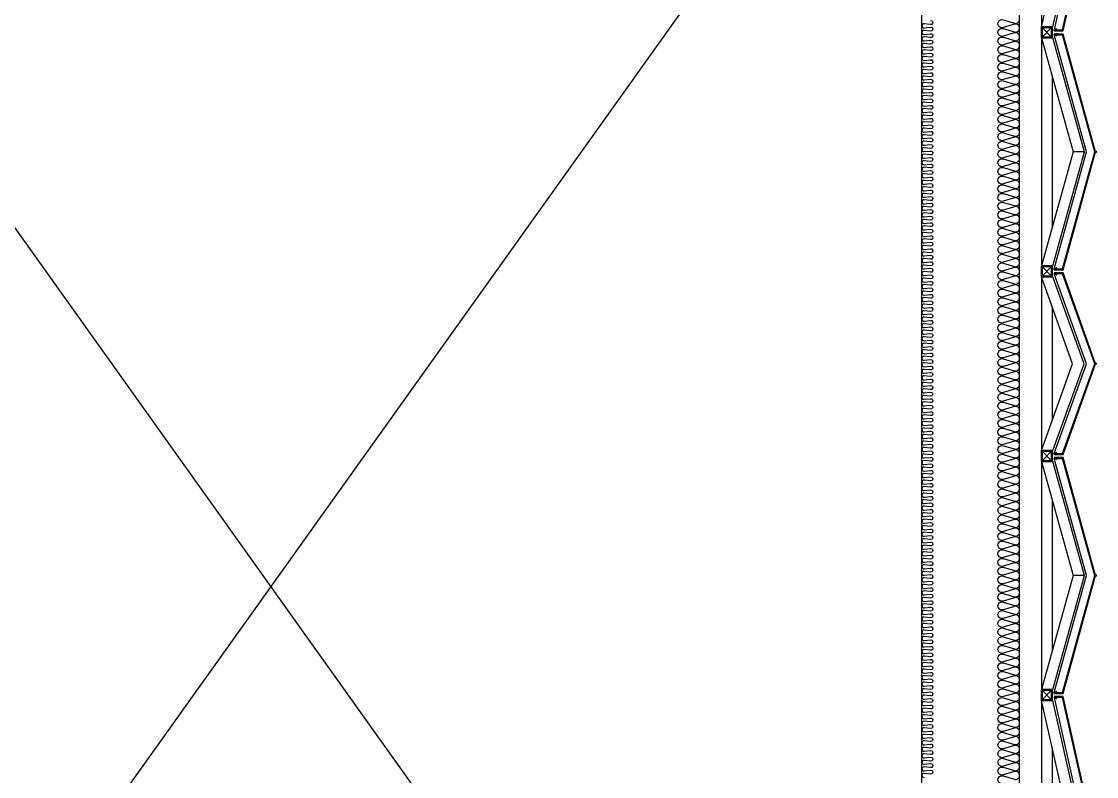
# Model space of a CAD drawing. Header units: millimetres. Extents: x 49154 to 181784, y 28275 to 149577.
# Drawn here: x 172855 to 177808, y 138580 to 142055 of the extents above; entities that cross this region are included whole.
import ezdxf

# ---------------------------------------------------------------- set-up
doc = ezdxf.new("R2010")
doc.units = ezdxf.units.MM
doc.header["$LTSCALE"] = 300
doc.linetypes.add('HID', pattern=[2.8, 1.8, -1])
for name, color, linetype in [('6FIN', 6, 'Continuous'), ('A-OPEN', 1, 'Continuous'), ('A-하지철물', 55, 'Continuous'), ('alucobond', 4, 'Continuous'), ('ISL', 251, 'Continuous'), ('mold', 4, 'Continuous'), ('SHEET', 6, 'Continuous')]:
    doc.layers.add(name, color=color, linetype=linetype)

# ---------------------------------------------------------------- blocks, each defined once
blk = doc.blocks.new('EX-850-1')
at = {"layer": '6FIN', "elevation": 0}
for points in [[(3.2, 204.1), (46.8, 204.1, 0.414214), (50, 207.3), (50, 250.9, 0.414214), (46.8, 254.1), (3.2, 254.1, 0.414214), (0, 250.9), (0, 207.3, 0.414214)], [(896.8, 204.1), (853.2, 204.1, -0.414214), (850, 207.3), (850, 250.9, -0.414214), (853.2, 254.1), (896.8, 254.1, -0.414214), (900, 250.9), (900, 207.3, -0.414214)]]:
    blk.add_lwpolyline(points, format="xyb", close=True, dxfattribs=at)
at = {"layer": 'A-하지철물'}
for p, q in [((850, 254.1), (50, 254.1)), ((710.9, 204.1), (189.1, 204.1))]:
    blk.add_line(p, q, dxfattribs=at)
at = {"layer": 'A-하지철물', "elevation": 0}
for points in [[(49.9, 254.1), (450, 110.3), (850.1, 254.1)], [(50, 204.1), (50, 200.9), (450, 57.2), (850, 200.9), (850, 204.1)]]:
    blk.add_lwpolyline(points, dxfattribs=at)
at = {"layer": 'A-하지철물'}
blk.add_circle((450, 4.1), 4.07, dxfattribs=at)
at = {"layer": 'alucobond', "color": 251, "linetype": 'HID', "ltscale": 10}
for p, q in [((30.2, 185.1), (41.5, 185.1)), ((31.5, 182.4), (31.5, 187.8)), ((31.5, 186.6), (39.5, 186.6)), ((31.5, 183.6), (39.5, 183.6)), ((32, 189.3), (32.5, 189.3)), ((32, 180.9), (32.5, 180.9)), ((32.5, 180.9), (32.5, 189.3)), ((38, 182.7), (38, 187.4)), ((39.5, 182.7), (39.5, 187.4)), ((869.8, 185.1), (858.5, 185.1)), ((860.5, 182.7), (860.5, 187.4)), ((868.5, 186.6), (860.5, 186.6)), ((868.5, 183.6), (860.5, 183.6)), ((862, 182.7), (862, 187.4)), ((867.5, 180.9), (867.5, 189.3)), ((868, 189.3), (867.5, 189.3)), ((868, 180.9), (867.5, 180.9)), ((868.5, 182.4), (868.5, 187.8))]:
    blk.add_line(p, q, dxfattribs=at)
at = {"layer": 'alucobond'}
for p, q in [((32.5, 195.1), (36.5, 195.1)), ((867.5, 195.1), (863.5, 195.1))]:
    blk.add_line(p, q, dxfattribs=at)
at = {"layer": 'alucobond', "color": 251, "linetype": 'HID', "ltscale": 10}
for points in [[(32, 189.3), (31.5, 187.8)], [(32, 180.9), (31.5, 182.4)], [(868, 189.3), (868.5, 187.8)], [(868, 180.9), (868.5, 182.4)]]:
    blk.add_lwpolyline(points, dxfattribs=at)
at = {"layer": 'alucobond', "elevation": 0}
for points in [[(32.5, 195.1), (32.5, 154.1), (450, 4.1), (867.5, 154.1), (867.5, 195.1)], [(36.5, 195.1), (36.5, 156.9), (450, 8.3), (863.5, 156.9), (863.5, 195.1)]]:
    blk.add_lwpolyline(points, dxfattribs=at)
at = {"layer": 'alucobond', "color": 251, "linetype": 'HID', "ltscale": 10, "elevation": 0}
blk.add_lwpolyline([(36.5, 195.1), (450, 46.6), (863.5, 195.1)], dxfattribs=at)
at = {"layer": 'alucobond', "color": 251, "linetype": 'HID', "ltscale": 10}
for points in [[(39.5, 186.6, -0.666667), (39.5, 183.6, -1.5)], [(860.5, 186.6, 0.666667), (860.5, 183.6, 1.5)]]:
    blk.add_lwpolyline(points, format="xyb", dxfattribs=at)
for centre, start, end in [((38.7, 187.4), 0, 180), ((38.7, 182.7), 180, 0), ((861.3, 187.4), 0, 180), ((861.3, 182.7), 180, 0)]:
    blk.add_arc(centre, 0.75, start, end, dxfattribs=at)
at = {"layer": 'mold', "color": 4}
for points in [[(25, 204.1), (25, 202.6)], [(875, 204.1), (875, 202.6)]]:
    blk.add_lwpolyline(points, dxfattribs=at)
at = {"layer": 'SHEET', "color": 8}
for p, q in [((46.8, 250.9), (3.2, 207.3)), ((3.2, 250.9), (46.8, 207.3)), ((853.2, 250.9), (896.8, 207.3)), ((896.8, 250.9), (853.2, 207.3))]:
    blk.add_line(p, q, dxfattribs=at)
at = {"layer": 'SHEET', "color": 8, "elevation": 0}
for points in [[(3.2, 207.3), (46.8, 207.3), (46.8, 250.9), (3.2, 250.9)], [(896.8, 207.3), (853.2, 207.3), (853.2, 250.9), (896.8, 250.9)]]:
    blk.add_lwpolyline(points, close=True, dxfattribs=at)
blk = doc.blocks.new('EX-1100')
at = {"layer": '6FIN', "elevation": 0}
for points in [[(3.2, 204.1), (46.8, 204.1, 0.414214), (50, 207.3), (50, 250.9, 0.414214), (46.8, 254.1), (3.2, 254.1, 0.414214), (0, 250.9), (0, 207.3, 0.414214)], [(1146.8, 204.1), (1103.2, 204.1, -0.414214), (1100, 207.3), (1100, 250.9, -0.414214), (1103.2, 254.1), (1146.8, 254.1, -0.414214), (1150, 250.9), (1150, 207.3, -0.414214)]]:
    blk.add_lwpolyline(points, format="xyb", close=True, dxfattribs=at)
at = {"layer": 'A-하지철물'}
for p, q in [((1100, 254.1), (50, 254.1)), ((923.1, 204.1), (226.9, 204.1)), ((575, 55.9), (575, 107.8))]:
    blk.add_line(p, q, dxfattribs=at)
at = {"layer": 'A-하지철물', "elevation": 0}
blk.add_lwpolyline([(1100, 201.1), (1100, 253), (575, 107.8), (50, 253), (50, 201.1), (575, 55.9)], close=True, dxfattribs=at)
at = {"layer": 'A-하지철물'}
blk.add_circle((575, 4.1), 4.07, dxfattribs=at)
at = {"layer": 'alucobond', "color": 251, "linetype": 'HID', "ltscale": 10}
for p, q in [((30.2, 185.1), (41.5, 185.1)), ((31.5, 182.4), (31.5, 187.8)), ((31.5, 186.6), (39.5, 186.6)), ((31.5, 183.6), (39.5, 183.6)), ((32, 189.3), (32.5, 189.3)), ((32, 180.9), (32.5, 180.9)), ((32.5, 180.9), (32.5, 189.3)), ((38, 182.7), (38, 187.4)), ((39.5, 182.7), (39.5, 187.4)), ((1119.8, 185.1), (1108.5, 185.1)), ((1110.5, 182.7), (1110.5, 187.4)), ((1118.5, 186.6), (1110.5, 186.6)), ((1118.5, 183.6), (1110.5, 183.6)), ((1112, 182.7), (1112, 187.4)), ((1117.5, 180.9), (1117.5, 189.3)), ((1118, 189.3), (1117.5, 189.3)), ((1118, 180.9), (1117.5, 180.9)), ((1118.5, 182.4), (1118.5, 187.8))]:
    blk.add_line(p, q, dxfattribs=at)
at = {"layer": 'alucobond'}
for p, q in [((32.5, 195.1), (36.5, 195.1)), ((1117.5, 195.1), (1113.5, 195.1))]:
    blk.add_line(p, q, dxfattribs=at)
at = {"layer": 'alucobond', "color": 251, "linetype": 'HID', "ltscale": 10, "elevation": 0}
for points in [[(32, 189.3), (31.5, 187.8)], [(32, 180.9), (31.5, 182.4)], [(36.5, 194.5), (575, 45.6), (1113.5, 194.5)], [(1118, 189.3), (1118.5, 187.8)], [(1118, 180.9), (1118.5, 182.4)]]:
    blk.add_lwpolyline(points, dxfattribs=at)
at = {"layer": 'alucobond', "elevation": 0}
for points in [[(32.5, 195.1), (32.5, 154.1), (575, 4.1), (1117.5, 154.1), (1117.5, 195.1)], [(36.5, 195.1), (36.5, 157.1), (575, 8.2), (1113.5, 157.1), (1113.5, 195.1)], [(1113.5, 195.1), (1113.5, 157.2)]]:
    blk.add_lwpolyline(points, dxfattribs=at)
at = {"layer": 'alucobond', "color": 251, "linetype": 'HID', "ltscale": 10, "elevation": 0}
for points in [[(39.5, 186.6, -0.666667), (39.5, 183.6, -1.5)], [(1110.5, 186.6, 0.666667), (1110.5, 183.6, 1.5)]]:
    blk.add_lwpolyline(points, format="xyb", dxfattribs=at)
at = {"layer": 'alucobond', "color": 251, "linetype": 'HID', "ltscale": 10}
for centre, start, end in [((38.7, 187.4), 0, 180), ((38.7, 182.7), 180, 0), ((1111.3, 187.4), 0, 180), ((1111.3, 182.7), 180, 0)]:
    blk.add_arc(centre, 0.75, start, end, dxfattribs=at)
at = {"layer": 'mold', "color": 4, "elevation": 0}
for points in [[(25, 204.1), (25, 202.6)], [(1125, 204.1), (1125, 202.6)]]:
    blk.add_lwpolyline(points, dxfattribs=at)
at = {"layer": 'SHEET', "color": 8}
for p, q in [((46.8, 250.9), (3.2, 207.3)), ((3.2, 250.9), (46.8, 207.3)), ((1103.2, 250.9), (1146.8, 207.3)), ((1146.8, 250.9), (1103.2, 207.3))]:
    blk.add_line(p, q, dxfattribs=at)
at = {"layer": 'SHEET', "color": 8, "elevation": 0}
for points in [[(3.2, 207.3), (46.8, 207.3), (46.8, 250.9), (3.2, 250.9)], [(1146.8, 207.3), (1103.2, 207.3), (1103.2, 250.9), (1146.8, 250.9)]]:
    blk.add_lwpolyline(points, close=True, dxfattribs=at)
blk = doc.blocks.new('EX-1350')
at = {"layer": '6FIN', "elevation": 0}
for points in [[(3.2, 204.1), (46.8, 204.1, 0.414214), (50, 207.3), (50, 250.9, 0.414214), (46.8, 254.1), (3.2, 254.1, 0.414214), (0, 250.9), (0, 207.3, 0.414214)], [(1396.8, 204.1), (1353.2, 204.1, -0.414214), (1350, 207.3), (1350, 250.9, -0.414214), (1353.2, 254.1), (1396.8, 254.1, -0.414214), (1400, 250.9), (1400, 207.3, -0.414214)]]:
    blk.add_lwpolyline(points, format="xyb", close=True, dxfattribs=at)
at = {"layer": 'A-하지철물'}
for p, q in [((1350, 254.1), (50, 254.1)), ((1133.9, 204.1), (266.1, 204.1))]:
    blk.add_line(p, q, dxfattribs=at)
at = {"layer": 'A-하지철물', "elevation": 0}
for points in [[(49.7, 252.7), (700, 106.6), (1350.3, 252.7)], [(50, 254.1), (50, 201.4), (700, 55.3), (1350, 201.4), (1350, 254.1)]]:
    blk.add_lwpolyline(points, dxfattribs=at)
at = {"layer": 'A-하지철물'}
blk.add_circle((700, 4.1), 4.07, dxfattribs=at)
at = {"layer": 'alucobond', "color": 251, "linetype": 'HID', "ltscale": 10}
for p, q in [((30.2, 185.1), (41.5, 185.1)), ((31.5, 182.4), (31.5, 187.8)), ((31.5, 186.6), (39.5, 186.6)), ((31.5, 183.6), (39.5, 183.6)), ((32, 189.3), (32.5, 189.3)), ((32, 180.9), (32.5, 180.9)), ((32.5, 180.9), (32.5, 189.3)), ((38, 182.7), (38, 187.4)), ((39.5, 182.7), (39.5, 187.4)), ((1369.8, 185.1), (1358.5, 185.1)), ((1360.5, 182.7), (1360.5, 187.4)), ((1368.5, 186.6), (1360.5, 186.6)), ((1368.5, 183.6), (1360.5, 183.6)), ((1362, 182.7), (1362, 187.4)), ((1367.5, 180.9), (1367.5, 189.3)), ((1368, 189.3), (1367.5, 189.3)), ((1368, 180.9), (1367.5, 180.9)), ((1368.5, 182.4), (1368.5, 187.8))]:
    blk.add_line(p, q, dxfattribs=at)
at = {"layer": 'alucobond'}
for p, q in [((32.5, 195.1), (36.5, 195.1)), ((1367.5, 195.1), (1363.5, 195.1))]:
    blk.add_line(p, q, dxfattribs=at)
at = {"layer": 'alucobond', "color": 251, "linetype": 'HID', "ltscale": 10, "elevation": 0}
for points in [[(32, 189.3), (31.5, 187.8)], [(32, 180.9), (31.5, 182.4)], [(36.5, 194.2), (700, 45.1), (1363.5, 194.2)], [(1368, 189.3), (1368.5, 187.8)], [(1368, 180.9), (1368.5, 182.4)]]:
    blk.add_lwpolyline(points, dxfattribs=at)
at = {"layer": 'alucobond', "elevation": 0}
for points in [[(32.5, 195.1), (32.5, 154.1), (700, 4.1), (1367.5, 154.1), (1367.5, 195.1)], [(36.5, 195.1), (36.5, 157.3), (700, 8.2), (1363.5, 157.3), (1363.5, 195.1)]]:
    blk.add_lwpolyline(points, dxfattribs=at)
at = {"layer": 'alucobond', "color": 251, "linetype": 'HID', "ltscale": 10, "elevation": 0}
for points in [[(39.5, 186.6, -0.666667), (39.5, 183.6, -1.5)], [(1360.5, 186.6, 0.666667), (1360.5, 183.6, 1.5)]]:
    blk.add_lwpolyline(points, format="xyb", dxfattribs=at)
at = {"layer": 'alucobond', "color": 251, "linetype": 'HID', "ltscale": 10}
for centre, start, end in [((38.7, 187.4), 0, 180), ((38.7, 182.7), 180, 0), ((1361.3, 187.4), 0, 180), ((1361.3, 182.7), 180, 0)]:
    blk.add_arc(centre, 0.75, start, end, dxfattribs=at)
at = {"layer": 'mold', "color": 4, "elevation": 0}
for points in [[(25, 204.1), (25, 202.6)], [(1375, 204.1), (1375, 202.6)]]:
    blk.add_lwpolyline(points, dxfattribs=at)
at = {"layer": 'SHEET', "color": 8}
for p, q in [((46.8, 250.9), (3.2, 207.3)), ((3.2, 250.9), (46.8, 207.3)), ((1353.2, 250.9), (1396.8, 207.3)), ((1396.8, 250.9), (1353.2, 207.3))]:
    blk.add_line(p, q, dxfattribs=at)
at = {"layer": 'SHEET', "color": 8, "elevation": 0}
for points in [[(3.2, 207.3), (46.8, 207.3), (46.8, 250.9), (3.2, 250.9)], [(1396.8, 207.3), (1353.2, 207.3), (1353.2, 250.9), (1396.8, 250.9)]]:
    blk.add_lwpolyline(points, close=True, dxfattribs=at)

msp = doc.modelspace()

# ---------------------------------------------------------------- linework, layer by layer
at = {"layer": 'A-OPEN'}
for p, q in [((177003.6, 135255), (171003.6, 143655)), ((177003.6, 143655), (172253.6, 137005))]:
    msp.add_line(p, q, dxfattribs=at)
at = {"layer": 'ISL', "elevation": 0}
for points in [[(177453.6, 136785), (177453.6, 149105), (169928.6, 149105)], [(177003.6, 136765), (177003.6, 143655), (171003.6, 143655), (171003.6, 136955)]]:
    msp.add_lwpolyline(points, dxfattribs=at)
for points in [[(177043.6, 142059, -1.108889), (177043.6, 142041), (177013.6, 142044, 0.44469), (177003.6, 142035, 0.44469), (177013.6, 142026), (177043.6, 142029, -1.108889), (177043.6, 142011), (177013.6, 142014, 0.44469), (177003.6, 142005, 0.44469), (177013.6, 141996), (177043.6, 141999, -1.108889), (177043.6, 141981), (177013.6, 141984, 0.44469), (177003.6, 141975, 0.44469), (177013.6, 141966), (177043.6, 141969, -1.108889), (177043.6, 141951), (177013.6, 141954, 0.44469), (177003.6, 141945, 0.44469), (177013.6, 141936), (177043.6, 141939, -1.108889), (177043.6, 141921), (177013.6, 141924, 0.44469), (177003.6, 141915, 0.44469), (177013.6, 141906), (177043.6, 141909, -1.108889), (177043.6, 141891), (177013.6, 141894, 0.44469), (177003.6, 141885, 0.44469), (177013.6, 141876), (177043.6, 141879, -1.108889), (177043.6, 141861), (177013.6, 141864, 0.44469), (177003.6, 141855, 0.44469), (177013.6, 141846), (177043.6, 141849, -1.108889), (177043.6, 141831), (177013.6, 141834, 0.44469), (177003.6, 141825, 0.44469), (177013.6, 141816), (177043.6, 141819, -1.108889), (177043.6, 141801), (177013.6, 141804, 0.44469), (177003.6, 141795, 0.44469), (177013.6, 141786), (177043.6, 141789, -1.108889), (177043.6, 141771), (177013.6, 141774, 0.44469), (177003.6, 141765, 0.44469), (177013.6, 141756), (177043.6, 141759, -1.108889), (177043.6, 141741), (177013.6, 141744, 0.44469), (177003.6, 141735, 0.44469), (177013.6, 141726), (177043.6, 141729, -1.108889), (177043.6, 141711), (177013.6, 141714, 0.44469), (177003.6, 141705, 0.44469), (177013.6, 141696), (177043.6, 141699, -1.108889), (177043.6, 141681), (177013.6, 141684, 0.44469), (177003.6, 141675, 0.44469), (177013.6, 141666), (177043.6, 141669, -1.108889), (177043.6, 141651), (177013.6, 141654, 0.44469), (177003.6, 141645, 0.44469), (177013.6, 141636), (177043.6, 141639, -1.108889), (177043.6, 141621), (177013.6, 141624, 0.44469), (177003.6, 141615, 0.44469), (177013.6, 141606), (177043.6, 141609, -1.108889), (177043.6, 141591), (177013.6, 141594, 0.44469), (177003.6, 141585, 0.44469), (177013.6, 141576), (177043.6, 141579, -1.108889), (177043.6, 141561), (177013.6, 141564, 0.44469), (177003.6, 141555, 0.44469), (177013.6, 141546), (177043.6, 141549, -1.108889), (177043.6, 141531), (177013.6, 141534, 0.44469), (177003.6, 141525, 0.44469), (177013.6, 141516), (177043.6, 141519, -1.108889), (177043.6, 141501), (177013.6, 141504, 0.44469), (177003.6, 141495, 0.44469), (177013.6, 141486), (177043.6, 141489, -1.108889), (177043.6, 141471), (177013.6, 141474, 0.44469), (177003.6, 141465, 0.44469), (177013.6, 141456), (177043.6, 141459, -1.108889), (177043.6, 141441), (177013.6, 141444, 0.44469), (177003.6, 141435, 0.44469), (177013.6, 141426), (177043.6, 141429, -1.108889), (177043.6, 141411), (177013.6, 141414, 0.44469), (177003.6, 141405, 0.44469), (177013.6, 141396), (177043.6, 141399, -1.108889), (177043.6, 141381), (177013.6, 141384, 0.44469), (177003.6, 141375, 0.44469), (177013.6, 141366), (177043.6, 141369, -1.108889), (177043.6, 141351), (177013.6, 141354, 0.44469), (177003.6, 141345, 0.44469), (177013.6, 141336), (177043.6, 141339, -1.108889), (177043.6, 141321), (177013.6, 141324, 0.44469), (177003.6, 141315, 0.44469), (177013.6, 141306), (177043.6, 141309, -1.108889), (177043.6, 141291), (177013.6, 141294, 0.44469), (177003.6, 141285, 0.44469), (177013.6, 141276), (177043.6, 141279, -1.108889), (177043.6, 141261), (177013.6, 141264, 0.44469), (177003.6, 141255, 0.44469), (177013.6, 141246), (177043.6, 141249, -1.108889), (177043.6, 141231), (177013.6, 141234, 0.44469), (177003.6, 141225, 0.44469), (177013.6, 141216), (177043.6, 141219, -1.108889), (177043.6, 141201), (177013.6, 141204, 0.44469), (177003.6, 141195, 0.44469), (177013.6, 141186), (177043.6, 141189, -1.108889), (177043.6, 141171), (177013.6, 141174, 0.44469), (177003.6, 141165, 0.44469), (177013.6, 141156), (177043.6, 141159, -1.108889), (177043.6, 141141), (177013.6, 141144, 0.44469), (177003.6, 141135, 0.44469), (177013.6, 141126), (177043.6, 141129, -1.108889), (177043.6, 141111), (177013.6, 141114, 0.44469), (177003.6, 141105, 0.44469), (177013.6, 141096), (177043.6, 141099, -1.108889), (177043.6, 141081), (177013.6, 141084, 0.44469), (177003.6, 141075, 0.44469), (177013.6, 141066), (177043.6, 141069, -1.108889), (177043.6, 141051), (177013.6, 141054, 0.44469), (177003.6, 141045, 0.44469), (177013.6, 141036), (177043.6, 141039, -1.108889), (177043.6, 141021), (177013.6, 141024, 0.44469), (177003.6, 141015, 0.44469), (177013.6, 141006), (177043.6, 141009, -1.108889), (177043.6, 140991), (177013.6, 140994, 0.44469), (177003.6, 140985, 0.44469), (177013.6, 140976), (177043.6, 140979, -1.108889), (177043.6, 140961), (177013.6, 140964, 0.44469), (177003.6, 140955, 0.44469), (177013.6, 140946), (177043.6, 140949, -1.108889), (177043.6, 140931), (177013.6, 140934, 0.44469), (177003.6, 140925, 0.44469), (177013.6, 140916), (177043.6, 140919, -1.108889), (177043.6, 140901), (177013.6, 140904, 0.44469), (177003.6, 140895, 0.44469), (177013.6, 140886), (177043.6, 140889, -1.108889), (177043.6, 140871), (177013.6, 140874, 0.44469), (177003.6, 140865, 0.44469), (177013.6, 140856), (177043.6, 140859, -1.108889), (177043.6, 140841), (177013.6, 140844, 0.44469), (177003.6, 140835, 0.44469), (177013.6, 140826), (177043.6, 140829, -1.108889), (177043.6, 140811), (177013.6, 140814, 0.44469), (177003.6, 140805, 0.44469), (177013.6, 140796), (177043.6, 140799, -1.108889), (177043.6, 140781), (177013.6, 140784, 0.44469), (177003.6, 140775, 0.44469), (177013.6, 140766), (177043.6, 140769, -1.108889), (177043.6, 140751), (177013.6, 140754, 0.44469), (177003.6, 140745, 0.44469), (177013.6, 140736), (177043.6, 140739, -1.108889), (177043.6, 140721), (177013.6, 140724, 0.44469), (177003.6, 140715, 0.44469), (177013.6, 140706), (177043.6, 140709, -1.108889), (177043.6, 140691), (177013.6, 140694, 0.44469), (177003.6, 140685, 0.44469), (177013.6, 140676), (177043.6, 140679, -1.108889), (177043.6, 140661), (177013.6, 140664, 0.44469), (177003.6, 140655, 0.44469), (177013.6, 140646), (177043.6, 140649, -1.108889), (177043.6, 140631), (177013.6, 140634, 0.44469), (177003.6, 140625, 0.44469), (177013.6, 140616), (177043.6, 140619, -1.108889), (177043.6, 140601), (177013.6, 140604, 0.44469), (177003.6, 140595, 0.44469), (177013.6, 140586), (177043.6, 140589, -1.108889), (177043.6, 140571), (177013.6, 140574, 0.44469), (177003.6, 140565, 0.44469), (177013.6, 140556), (177043.6, 140559, -1.108889), (177043.6, 140541), (177013.6, 140544, 0.44469), (177003.6, 140535, 0.44469), (177013.6, 140526), (177043.6, 140529, -1.108889), (177043.6, 140511), (177013.6, 140514, 0.44469), (177003.6, 140505, 0.44469), (177013.6, 140496), (177043.6, 140499, -1.108889), (177043.6, 140481), (177013.6, 140484, 0.44469), (177003.6, 140475, 0.44469), (177013.6, 140466), (177043.6, 140469, -1.108889), (177043.6, 140451), (177013.6, 140454, 0.44469), (177003.6, 140445, 0.44469), (177013.6, 140436), (177043.6, 140439, -1.108889), (177043.6, 140421), (177013.6, 140424, 0.44469), (177003.6, 140415, 0.44469), (177013.6, 140406), (177043.6, 140409, -1.108889), (177043.6, 140391), (177013.6, 140394, 0.44469), (177003.6, 140385, 0.44469), (177013.6, 140376), (177043.6, 140379, -1.108889), (177043.6, 140361), (177013.6, 140364, 0.44469), (177003.6, 140355, 0.44469), (177013.6, 140346), (177043.6, 140349, -1.108889), (177043.6, 140331), (177013.6, 140334, 0.44469), (177003.6, 140325, 0.44469), (177013.6, 140316), (177043.6, 140319, -1.108889), (177043.6, 140301), (177013.6, 140304, 0.44469), (177003.6, 140295, 0.44469), (177013.6, 140286), (177043.6, 140289, -1.108889), (177043.6, 140271), (177013.6, 140274, 0.44469), (177003.6, 140265, 0.44469), (177013.6, 140256), (177043.6, 140259, -1.108889), (177043.6, 140241), (177013.6, 140244, 0.44469), (177003.6, 140235, 0.44469), (177013.6, 140226), (177043.6, 140229, -1.108889), (177043.6, 140211), (177013.6, 140214, 0.44469), (177003.6, 140205, 0.44469), (177013.6, 140196), (177043.6, 140199, -1.108889), (177043.6, 140181), (177013.6, 140184, 0.44469), (177003.6, 140175, 0.44469), (177013.6, 140166), (177043.6, 140169, -1.108889), (177043.6, 140151), (177013.6, 140154, 0.44469), (177003.6, 140145, 0.44469), (177013.6, 140136), (177043.6, 140139, -1.108889), (177043.6, 140121), (177013.6, 140124, 0.44469), (177003.6, 140115, 0.44469), (177013.6, 140106), (177043.6, 140109, -1.108889), (177043.6, 140091), (177013.6, 140094, 0.44469), (177003.6, 140085, 0.44469), (177013.6, 140076), (177043.6, 140079, -1.108889), (177043.6, 140061), (177013.6, 140064, 0.44469), (177003.6, 140055, 0.44469), (177013.6, 140046), (177043.6, 140049, -1.108889), (177043.6, 140031), (177013.6, 140034, 0.44469), (177003.6, 140025, 0.44469), (177013.6, 140016), (177043.6, 140019, -1.108889), (177043.6, 140001), (177013.6, 140004, 0.44469), (177003.6, 139995, 0.44469), (177013.6, 139986), (177043.6, 139989, -1.108889), (177043.6, 139971), (177013.6, 139974, 0.44469), (177003.6, 139965, 0.44469), (177013.6, 139956), (177043.6, 139959, -1.108889), (177043.6, 139941), (177013.6, 139944, 0.44469), (177003.6, 139935, 0.44469), (177013.6, 139926), (177043.6, 139929, -1.108889), (177043.6, 139911), (177013.6, 139914, 0.44469), (177003.6, 139905, 0.44469), (177013.6, 139896), (177043.6, 139899, -1.108889), (177043.6, 139881), (177013.6, 139884, 0.44469), (177003.6, 139875, 0.44469), (177013.6, 139866), (177043.6, 139869, -1.108889), (177043.6, 139851), (177013.6, 139854, 0.44469), (177003.6, 139845, 0.44469), (177013.6, 139836), (177043.6, 139839, -1.108889), (177043.6, 139821), (177013.6, 139824, 0.44469), (177003.6, 139815, 0.44469), (177013.6, 139806), (177043.6, 139809, -1.108889), (177043.6, 139791), (177013.6, 139794, 0.44469), (177003.6, 139785, 0.44469), (177013.6, 139776), (177043.6, 139779, -1.108889), (177043.6, 139761), (177013.6, 139764, 0.44469), (177003.6, 139755, 0.44469), (177013.6, 139746), (177043.6, 139749, -1.108889), (177043.6, 139731), (177013.6, 139734, 0.44469), (177003.6, 139725, 0.44469), (177013.6, 139716), (177043.6, 139719, -1.108889), (177043.6, 139701), (177013.6, 139704, 0.44469), (177003.6, 139695, 0.44469), (177013.6, 139686), (177043.6, 139689, -1.108889), (177043.6, 139671), (177013.6, 139674, 0.44469), (177003.6, 139665, 0.44469), (177013.6, 139656), (177043.6, 139659, -1.108889), (177043.6, 139641), (177013.6, 139644, 0.44469), (177003.6, 139635, 0.44469), (177013.6, 139626), (177043.6, 139629, -1.108889), (177043.6, 139611), (177013.6, 139614, 0.44469), (177003.6, 139605, 0.44469), (177013.6, 139596), (177043.6, 139599, -1.108889), (177043.6, 139581), (177013.6, 139584, 0.44469), (177003.6, 139575, 0.44469), (177013.6, 139566), (177043.6, 139569, -1.108889), (177043.6, 139551), (177013.6, 139554, 0.44469), (177003.6, 139545, 0.44469), (177013.6, 139536), (177043.6, 139539, -1.108889), (177043.6, 139521), (177013.6, 139524, 0.44469), (177003.6, 139515, 0.44469), (177013.6, 139506), (177043.6, 139509, -1.108889), (177043.6, 139491), (177013.6, 139494, 0.44469), (177003.6, 139485, 0.44469), (177013.6, 139476), (177043.6, 139479, -1.108889), (177043.6, 139461), (177013.6, 139464, 0.44469), (177003.6, 139455, 0.44469), (177013.6, 139446), (177043.6, 139449, -1.108889), (177043.6, 139431), (177013.6, 139434, 0.44469), (177003.6, 139425, 0.44469), (177013.6, 139416), (177043.6, 139419, -1.108889), (177043.6, 139401), (177013.6, 139404, 0.44469), (177003.6, 139395, 0.44469), (177013.6, 139386), (177043.6, 139389, -1.108889), (177043.6, 139371), (177013.6, 139374, 0.44469), (177003.6, 139365, 0.44469), (177013.6, 139356), (177043.6, 139359, -1.108889), (177043.6, 139341), (177013.6, 139344, 0.44469), (177003.6, 139335, 0.44469), (177013.6, 139326), (177043.6, 139329, -1.108889), (177043.6, 139311), (177013.6, 139314, 0.44469), (177003.6, 139305, 0.44469), (177013.6, 139296), (177043.6, 139299, -1.108889), (177043.6, 139281), (177013.6, 139284, 0.44469), (177003.6, 139275, 0.44469), (177013.6, 139266), (177043.6, 139269, -1.108889), (177043.6, 139251), (177013.6, 139254, 0.44469), (177003.6, 139245, 0.44469), (177013.6, 139236), (177043.6, 139239, -1.108889), (177043.6, 139221), (177013.6, 139224, 0.44469), (177003.6, 139215, 0.44469), (177013.6, 139206), (177043.6, 139209, -1.108889), (177043.6, 139191), (177013.6, 139194, 0.44469), (177003.6, 139185, 0.44469), (177013.6, 139176), (177043.6, 139179, -1.108889), (177043.6, 139161), (177013.6, 139164, 0.44469), (177003.6, 139155, 0.44469), (177013.6, 139146), (177043.6, 139149, -1.108889), (177043.6, 139131), (177013.6, 139134, 0.44469), (177003.6, 139125, 0.44469), (177013.6, 139116), (177043.6, 139119, -1.108889), (177043.6, 139101), (177013.6, 139104, 0.44469), (177003.6, 139095, 0.44469), (177013.6, 139086), (177043.6, 139089, -1.108889), (177043.6, 139071), (177013.6, 139074, 0.44469), (177003.6, 139065, 0.44469), (177013.6, 139056), (177043.6, 139059, -1.108889), (177043.6, 139041), (177013.6, 139044, 0.44469), (177003.6, 139035, 0.44469), (177013.6, 139026), (177043.6, 139029, -1.108889), (177043.6, 139011), (177013.6, 139014, 0.44469), (177003.6, 139005, 0.44469), (177013.6, 138996), (177043.6, 138999, -1.108889), (177043.6, 138981), (177013.6, 138984, 0.44469), (177003.6, 138975, 0.44469), (177013.6, 138966), (177043.6, 138969, -1.108889), (177043.6, 138951), (177013.6, 138954, 0.44469), (177003.6, 138945, 0.44469), (177013.6, 138936), (177043.6, 138939, -1.108889), (177043.6, 138921), (177013.6, 138924, 0.44469), (177003.6, 138915, 0.44469), (177013.6, 138906), (177043.6, 138909, -1.108889), (177043.6, 138891), (177013.6, 138894, 0.44469), (177003.6, 138885, 0.44469), (177013.6, 138876), (177043.6, 138879, -1.108889), (177043.6, 138861), (177013.6, 138864, 0.44469), (177003.6, 138855, 0.44469), (177013.6, 138846), (177043.6, 138849, -1.108889), (177043.6, 138831), (177013.6, 138834, 0.44469), (177003.6, 138825, 0.44469), (177013.6, 138816), (177043.6, 138819, -1.108889), (177043.6, 138801), (177013.6, 138804, 0.44469), (177003.6, 138795, 0.44469), (177013.6, 138786), (177043.6, 138789, -1.108889), (177043.6, 138771), (177013.6, 138774, 0.44469), (177003.6, 138765, 0.44469), (177013.6, 138756), (177043.6, 138759, -1.108889), (177043.6, 138741), (177013.6, 138744, 0.44469), (177003.6, 138735, 0.44469), (177013.6, 138726), (177043.6, 138729, -1.108889), (177043.6, 138711), (177013.6, 138714, 0.44469), (177003.6, 138705, 0.44469), (177013.6, 138696), (177043.6, 138699, -1.108889), (177043.6, 138681), (177013.6, 138684, 0.44469), (177003.6, 138675, 0.44469), (177013.6, 138666), (177043.6, 138669, -1.108889), (177043.6, 138651), (177013.6, 138654, 0.44469), (177003.6, 138645, 0.44469), (177013.6, 138636), (177043.6, 138639, -1.108889), (177043.6, 138621), (177013.6, 138624, 0.44469), (177003.6, 138615, 0.44469), (177013.6, 138606), (177043.6, 138609, -1.108889), (177043.6, 138591), (177013.6, 138594, 0.44469), (177003.6, 138585, 0.44469), (177013.6, 138576)], [(177377.8, 138547.4, -1.372593), (177377.8, 138582.7), (177429.3, 138567.4, 0.509267), (177453.6, 138585, 0.509267), (177429.3, 138602.7), (177377.8, 138587.4, -1.372593), (177377.8, 138622.7), (177429.3, 138607.4, 0.509267), (177453.6, 138625, 0.509267), (177429.3, 138642.7), (177377.8, 138627.4, -1.372593), (177377.8, 138662.7), (177429.3, 138647.4, 0.509267), (177453.6, 138665, 0.509267), (177429.3, 138682.7), (177377.8, 138667.4, -1.372593), (177377.8, 138702.7), (177429.3, 138687.4, 0.509267), (177453.6, 138705, 0.509267), (177429.3, 138722.7), (177377.8, 138707.4, -1.372593), (177377.8, 138742.7), (177429.3, 138727.4, 0.509267), (177453.6, 138745, 0.509267), (177429.3, 138762.7), (177377.8, 138747.4, -1.372593), (177377.8, 138782.7), (177429.3, 138767.4, 0.509267), (177453.6, 138785, 0.509267), (177429.3, 138802.7), (177377.8, 138787.4, -1.372593), (177377.8, 138822.7), (177429.3, 138807.4, 0.509267), (177453.6, 138825, 0.509267), (177429.3, 138842.7), (177377.8, 138827.4, -1.372593), (177377.8, 138862.7), (177429.3, 138847.4, 0.509267), (177453.6, 138865, 0.509267), (177429.3, 138882.7), (177377.8, 138867.4, -1.372593), (177377.8, 138902.7), (177429.3, 138887.4, 0.509267), (177453.6, 138905, 0.509267), (177429.3, 138922.7), (177377.8, 138907.4, -1.372593), (177377.8, 138942.7), (177429.3, 138927.4, 0.509267), (177453.6, 138945, 0.509267), (177429.3, 138962.7), (177377.8, 138947.4, -1.372593), (177377.8, 138982.7), (177429.3, 138967.4, 0.509267), (177453.6, 138985, 0.509267), (177429.3, 139002.7), (177377.8, 138987.4, -1.372593), (177377.8, 139022.7), (177429.3, 139007.4, 0.509267), (177453.6, 139025, 0.509267), (177429.3, 139042.7), (177377.8, 139027.4, -1.372593), (177377.8, 139062.7), (177429.3, 139047.4, 0.509267), (177453.6, 139065, 0.509267), (177429.3, 139082.7), (177377.8, 139067.4, -1.372593), (177377.8, 139102.7), (177429.3, 139087.4, 0.509267), (177453.6, 139105, 0.509267), (177429.3, 139122.7), (177377.8, 139107.4, -1.372593), (177377.8, 139142.7), (177429.3, 139127.4, 0.509267), (177453.6, 139145, 0.509267), (177429.3, 139162.7), (177377.8, 139147.4, -1.372593), (177377.8, 139182.7), (177429.3, 139167.4, 0.509267), (177453.6, 139185, 0.509267), (177429.3, 139202.7), (177377.8, 139187.4, -1.372593), (177377.8, 139222.7), (177429.3, 139207.4, 0.509267), (177453.6, 139225, 0.509267), (177429.3, 139242.7), (177377.8, 139227.4, -1.372593), (177377.8, 139262.7), (177429.3, 139247.4, 0.509267), (177453.6, 139265, 0.509267), (177429.3, 139282.7), (177377.8, 139267.4, -1.372593), (177377.8, 139302.7), (177429.3, 139287.4, 0.509267), (177453.6, 139305, 0.509267), (177429.3, 139322.7), (177377.8, 139307.4, -1.372593), (177377.8, 139342.7), (177429.3, 139327.4, 0.509267), (177453.6, 139345, 0.509267), (177429.3, 139362.7), (177377.8, 139347.4, -1.372593), (177377.8, 139382.7), (177429.3, 139367.4, 0.509267), (177453.6, 139385, 0.509267), (177429.3, 139402.7), (177377.8, 139387.4, -1.372593), (177377.8, 139422.7), (177429.3, 139407.4, 0.509267), (177453.6, 139425, 0.509267), (177429.3, 139442.7), (177377.8, 139427.4, -1.372593), (177377.8, 139462.7), (177429.3, 139447.4, 0.509267), (177453.6, 139465, 0.509267), (177429.3, 139482.7), (177377.8, 139467.4, -1.372593), (177377.8, 139502.7), (177429.3, 139487.4, 0.509267), (177453.6, 139505, 0.509267), (177429.3, 139522.7), (177377.8, 139507.4, -1.372593), (177377.8, 139542.7), (177429.3, 139527.4, 0.509267), (177453.6, 139545, 0.509267), (177429.3, 139562.7), (177377.8, 139547.4, -1.372593), (177377.8, 139582.7), (177429.3, 139567.4, 0.509267), (177453.6, 139585, 0.509267), (177429.3, 139602.7), (177377.8, 139587.4, -1.372593), (177377.8, 139622.7), (177429.3, 139607.4, 0.509267), (177453.6, 139625, 0.509267), (177429.3, 139642.7), (177377.8, 139627.4, -1.372593), (177377.8, 139662.7), (177429.3, 139647.4, 0.509267), (177453.6, 139665, 0.509267), (177429.3, 139682.7), (177377.8, 139667.4, -1.372593), (177377.8, 139702.7), (177429.3, 139687.4, 0.509267), (177453.6, 139705, 0.509267), (177429.3, 139722.7), (177377.8, 139707.4, -1.372593), (177377.8, 139742.7), (177429.3, 139727.4, 0.509267), (177453.6, 139745, 0.509267), (177429.3, 139762.7), (177377.8, 139747.4, -1.372593), (177377.8, 139782.7), (177429.3, 139767.4, 0.509267), (177453.6, 139785, 0.509267), (177429.3, 139802.7), (177377.8, 139787.4, -1.372593), (177377.8, 139822.7), (177429.3, 139807.4, 0.509267), (177453.6, 139825, 0.509267), (177429.3, 139842.7), (177377.8, 139827.4, -1.372593), (177377.8, 139862.7), (177429.3, 139847.4, 0.509267), (177453.6, 139865, 0.509267), (177429.3, 139882.7), (177377.8, 139867.4, -1.372593), (177377.8, 139902.7), (177429.3, 139887.4, 0.509267), (177453.6, 139905, 0.509267), (177429.3, 139922.7), (177377.8, 139907.4, -1.372593), (177377.8, 139942.7), (177429.3, 139927.4, 0.509267), (177453.6, 139945, 0.509267), (177429.3, 139962.7), (177377.8, 139947.4, -1.372593), (177377.8, 139982.7), (177429.3, 139967.4, 0.509267), (177453.6, 139985, 0.509267), (177429.3, 140002.7), (177377.8, 139987.4, -1.372593), (177377.8, 140022.7), (177429.3, 140007.4, 0.509267), (177453.6, 140025, 0.509267), (177429.3, 140042.7), (177377.8, 140027.4, -1.372593), (177377.8, 140062.7), (177429.3, 140047.4, 0.509267), (177453.6, 140065, 0.509267), (177429.3, 140082.7), (177377.8, 140067.4, -1.372593), (177377.8, 140102.7), (177429.3, 140087.4, 0.509267), (177453.6, 140105, 0.509267), (177429.3, 140122.7), (177377.8, 140107.4, -1.372593), (177377.8, 140142.7), (177429.3, 140127.4, 0.509267), (177453.6, 140145, 0.509267), (177429.3, 140162.7), (177377.8, 140147.4, -1.372593), (177377.8, 140182.7), (177429.3, 140167.4, 0.509267), (177453.6, 140185, 0.509267), (177429.3, 140202.7), (177377.8, 140187.4, -1.372593), (177377.8, 140222.7), (177429.3, 140207.4, 0.509267), (177453.6, 140225, 0.509267), (177429.3, 140242.7), (177377.8, 140227.4, -1.372593), (177377.8, 140262.7), (177429.3, 140247.4, 0.509267), (177453.6, 140265, 0.509267), (177429.3, 140282.7), (177377.8, 140267.4, -1.372593), (177377.8, 140302.7), (177429.3, 140287.4, 0.509267), (177453.6, 140305, 0.509267), (177429.3, 140322.7), (177377.8, 140307.4, -1.372593), (177377.8, 140342.7), (177429.3, 140327.4, 0.509267), (177453.6, 140345, 0.509267), (177429.3, 140362.7), (177377.8, 140347.4, -1.372593), (177377.8, 140382.7), (177429.3, 140367.4, 0.509267), (177453.6, 140385, 0.509267), (177429.3, 140402.7), (177377.8, 140387.4, -1.372593), (177377.8, 140422.7), (177429.3, 140407.4, 0.509267), (177453.6, 140425, 0.509267), (177429.3, 140442.7), (177377.8, 140427.4, -1.372593), (177377.8, 140462.7), (177429.3, 140447.4, 0.509267), (177453.6, 140465, 0.509267), (177429.3, 140482.7), (177377.8, 140467.4, -1.372593), (177377.8, 140502.7), (177429.3, 140487.4, 0.509267), (177453.6, 140505, 0.509267), (177429.3, 140522.7), (177377.8, 140507.4, -1.372593), (177377.8, 140542.7), (177429.3, 140527.4, 0.509267), (177453.6, 140545, 0.509267), (177429.3, 140562.7), (177377.8, 140547.4, -1.372593), (177377.8, 140582.7), (177429.3, 140567.4, 0.509267), (177453.6, 140585, 0.509267), (177429.3, 140602.7), (177377.8, 140587.4, -1.372593), (177377.8, 140622.7), (177429.3, 140607.4, 0.509267), (177453.6, 140625, 0.509267), (177429.3, 140642.7), (177377.8, 140627.4, -1.372593), (177377.8, 140662.7), (177429.3, 140647.4, 0.509267), (177453.6, 140665, 0.509267), (177429.3, 140682.7), (177377.8, 140667.4, -1.372593), (177377.8, 140702.7), (177429.3, 140687.4, 0.509267), (177453.6, 140705, 0.509267), (177429.3, 140722.7), (177377.8, 140707.4, -1.372593), (177377.8, 140742.7), (177429.3, 140727.4, 0.509267), (177453.6, 140745, 0.509267), (177429.3, 140762.7), (177377.8, 140747.4, -1.372593), (177377.8, 140782.7), (177429.3, 140767.4, 0.509267), (177453.6, 140785, 0.509267), (177429.3, 140802.7), (177377.8, 140787.4, -1.372593), (177377.8, 140822.7), (177429.3, 140807.4, 0.509267), (177453.6, 140825, 0.509267), (177429.3, 140842.7), (177377.8, 140827.4, -1.372593), (177377.8, 140862.7), (177429.3, 140847.4, 0.509267), (177453.6, 140865, 0.509267), (177429.3, 140882.7), (177377.8, 140867.4, -1.372593), (177377.8, 140902.7), (177429.3, 140887.4, 0.509267), (177453.6, 140905, 0.509267), (177429.3, 140922.7), (177377.8, 140907.4, -1.372593), (177377.8, 140942.7), (177429.3, 140927.4, 0.509267), (177453.6, 140945, 0.509267), (177429.3, 140962.7), (177377.8, 140947.4, -1.372593), (177377.8, 140982.7), (177429.3, 140967.4, 0.509267), (177453.6, 140985, 0.509267), (177429.3, 141002.7), (177377.8, 140987.4, -1.372593), (177377.8, 141022.7), (177429.3, 141007.4, 0.509267), (177453.6, 141025, 0.509267), (177429.3, 141042.7), (177377.8, 141027.4, -1.372593), (177377.8, 141062.7), (177429.3, 141047.4, 0.509267), (177453.6, 141065, 0.509267), (177429.3, 141082.7), (177377.8, 141067.4, -1.372593), (177377.8, 141102.7), (177429.3, 141087.4, 0.509267), (177453.6, 141105, 0.509267), (177429.3, 141122.7), (177377.8, 141107.4, -1.372593), (177377.8, 141142.7), (177429.3, 141127.4, 0.509267), (177453.6, 141145, 0.509267), (177429.3, 141162.7), (177377.8, 141147.4, -1.372593), (177377.8, 141182.7), (177429.3, 141167.4, 0.509267), (177453.6, 141185, 0.509267), (177429.3, 141202.7), (177377.8, 141187.4, -1.372593), (177377.8, 141222.7), (177429.3, 141207.4, 0.509267), (177453.6, 141225, 0.509267), (177429.3, 141242.7), (177377.8, 141227.4, -1.372593), (177377.8, 141262.7), (177429.3, 141247.4, 0.509267), (177453.6, 141265, 0.509267), (177429.3, 141282.7), (177377.8, 141267.4, -1.372593), (177377.8, 141302.7), (177429.3, 141287.4, 0.509267), (177453.6, 141305, 0.509267), (177429.3, 141322.7), (177377.8, 141307.4, -1.372593), (177377.8, 141342.7), (177429.3, 141327.4, 0.509267), (177453.6, 141345, 0.509267), (177429.3, 141362.7), (177377.8, 141347.4, -1.372593), (177377.8, 141382.7), (177429.3, 141367.4, 0.509267), (177453.6, 141385, 0.509267), (177429.3, 141402.7), (177377.8, 141387.4, -1.372593), (177377.8, 141422.7), (177429.3, 141407.4, 0.509267), (177453.6, 141425, 0.509267), (177429.3, 141442.7), (177377.8, 141427.4, -1.372593), (177377.8, 141462.7), (177429.3, 141447.4, 0.509267), (177453.6, 141465, 0.509267), (177429.3, 141482.7), (177377.8, 141467.4, -1.372593), (177377.8, 141502.7), (177429.3, 141487.4, 0.509267), (177453.6, 141505, 0.509267), (177429.3, 141522.7), (177377.8, 141507.4, -1.372593), (177377.8, 141542.7), (177429.3, 141527.4, 0.509267), (177453.6, 141545, 0.509267), (177429.3, 141562.7), (177377.8, 141547.4, -1.372593), (177377.8, 141582.7), (177429.3, 141567.4, 0.509267), (177453.6, 141585, 0.509267), (177429.3, 141602.7), (177377.8, 141587.4, -1.372593), (177377.8, 141622.7), (177429.3, 141607.4, 0.509267), (177453.6, 141625, 0.509267), (177429.3, 141642.7), (177377.8, 141627.4, -1.372593), (177377.8, 141662.7), (177429.3, 141647.4, 0.509267), (177453.6, 141665, 0.509267), (177429.3, 141682.7), (177377.8, 141667.4, -1.372593), (177377.8, 141702.7), (177429.3, 141687.4, 0.509267), (177453.6, 141705, 0.509267), (177429.3, 141722.7), (177377.8, 141707.4, -1.372593), (177377.8, 141742.7), (177429.3, 141727.4, 0.509267), (177453.6, 141745, 0.509267), (177429.3, 141762.7), (177377.8, 141747.4, -1.372593), (177377.8, 141782.7), (177429.3, 141767.4, 0.509267), (177453.6, 141785, 0.509267), (177429.3, 141802.7), (177377.8, 141787.4, -1.372593), (177377.8, 141822.7), (177429.3, 141807.4, 0.509267), (177453.6, 141825, 0.509267), (177429.3, 141842.7), (177377.8, 141827.4, -1.372593), (177377.8, 141862.7), (177429.3, 141847.4, 0.509267), (177453.6, 141865, 0.509267), (177429.3, 141882.7), (177377.8, 141867.4, -1.372593), (177377.8, 141902.7), (177429.3, 141887.4, 0.509267), (177453.6, 141905, 0.509267), (177429.3, 141922.7), (177377.8, 141907.4, -1.372593), (177377.8, 141942.7), (177429.3, 141927.4, 0.509267), (177453.6, 141945, 0.509267), (177429.3, 141962.7), (177377.8, 141947.4, -1.372593), (177377.8, 141982.7), (177429.3, 141967.4, 0.509267), (177453.6, 141985, 0.509267), (177429.3, 142002.7), (177377.8, 141987.4, -1.372593), (177377.8, 142022.7), (177429.3, 142007.4, 0.509267), (177453.6, 142025, 0.509267), (177429.3, 142042.7), (177377.8, 142027.4, -1.372593), (177377.8, 142062.7), (177429.3, 142047.4, 0.509267), (177453.6, 142065, 0.509267)]]:
    msp.add_lwpolyline(points, format="xyb", dxfattribs=at)

# ---------------------------------------------------------------- block references
at = {"layer": 'A-하지철물', "rotation": 90}
for name, p in [('EX-1350', (177807.6, 141980)), ('EX-1100', (177807.6, 140880)), ('EX-850-1', (177807.6, 140030)), ('EX-1100', (177807.6, 138930)), ('EX-1350', (177807.6, 137580))]:
    msp.add_blockref(name, p, dxfattribs=at)

doc.saveas('drawing.dxf')
